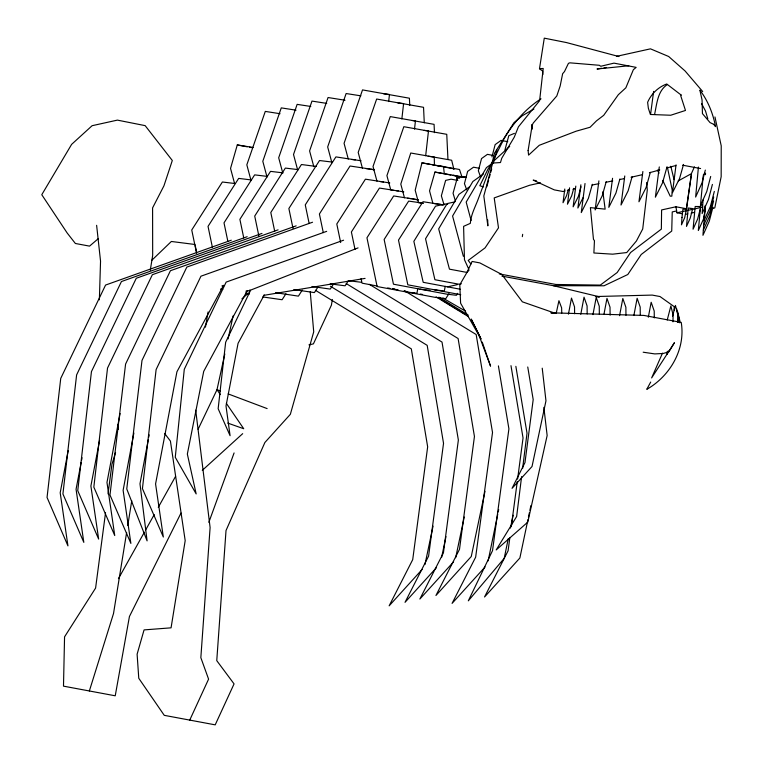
<?xml version="1.0" encoding="UTF-8"?>
<svg xmlns="http://www.w3.org/2000/svg" width="763" height="763" viewBox="0 0 763 763"><rect width="100%" height="100%" fill="white"/><g stroke="black" fill="none" stroke-linecap="round" stroke-linejoin="round"><path stroke-width="1.14" d="M674.149 310.169L674.177 306.631L660.005 296.54L652.241 295.09L595.827 296.53L599.022 297.122M672.966 321.814L673.109 314.9L670.868 305.944L667.234 319.993M677.515 322.472L677.687 314.404L675.446 305.448L672.556 316.12M678.679 322.1L678.784 317.494L676.543 308.538M679.766 322.854L679.814 320.546L677.573 311.59M99.371 299.83L100.544 261.127L96.624 225.314M703.057 199.982L702.141 213.564L708.465 199.515L712.404 184.417M705.069 205.819L704.077 220.536L710.391 206.487L714.33 191.389M388.663 101.565L389.464 94.488L383.636 93.773M401.853 118.942L403.598 103.596L397.771 102.891M414.509 129.119L415.444 120.869L412.173 120.478M425.678 155.719L428.491 130.902L424.228 130.387M698.431 167.068L695.637 197.064L701.95 183.015L705.327 170.082M703.238 175.595L700.444 205.6L706.757 191.542L710.696 176.453M705.002 208.003L702.952 235.3L709.266 221.241L712.919 207.231M704.335 215.424L705.165 208.375M703.944 220.574L704.63 214.699L703.448 219.134L698.326 230.521L700.701 205.266L702.561 204.856M705.05 211.17L705.327 208.824M521.606 476.617L516.637 516.513L496.198 549.932L527.805 522.102L547.147 435.53L543.857 407.356M522.626 468.406L527.014 433.203L515.855 366.335M105.542 512.736L95.594 588.082L64.559 636.847L63.491 686.147L115.232 695.799L129.433 616.504L181.012 513.041M108.031 493.899L111.913 464.467L115.566 452.44M509.818 537.858L508.101 550.781L484.543 596.981L519.87 558.001L527.948 519.603M511.372 526.108L517.285 481.453M517.6 479.107L523.046 437.972L510.981 365.668M650.572 114.326L653.624 91.417M564.782 189.024L563.027 202.729L566.594 195.586L568.321 189.472M569.57 187.832L567.462 204.217L571.668 195.814L573.766 188.356M575.807 186.105L573.137 206.821L578.335 196.453L581.053 186.763M580.872 184.808L577.877 208.032L583.123 197.56M585.03 183.521L581.272 212.581L588.397 198.351L592.355 184.274M598.898 180.879L595.14 209.949L602.265 195.719L606.223 181.642M612.555 178.284L608.807 207.355L615.922 193.125L619.88 179.047M624.773 175.967L621.015 205.037L628.14 190.807L632.098 176.72M642.875 171.522L638.955 201.775L646.08 187.545L650.334 172.381M659.289 166.935L655.379 197.188L662.494 182.958L667.062 166.706M676.047 164.856L672.451 192.743L679.575 178.513L683.534 164.427M686.223 209.796L691.412 174.231L686.547 208.757L675.913 206.773L661.607 209.939L661.349 229.119L630.591 252.505L617.162 272.534L600.29 285.104L555.893 284.475L499.288 273.907M522.331 236.654L522.674 234.327M618.965 56.567L566.442 42.556L544.277 38.15L539.489 68.727L543.208 68.46L539.622 100.659L518.43 126.82L514.272 137.149L501.749 158.246L500.471 162.548L492.717 163.053L493.814 159.209L503.675 139.419C513.013 123.32 525.297 108.956 541.005 98.808M150.282 270.178L152.676 255.386L152.59 207.889L163.94 185.829L172.304 160.488L145.151 125.637L117.388 120.115L92.113 125.704L71.636 144.35L41.774 194.718L67.182 233.011L75.375 243.483L89.548 246.125L98.408 238.561M126.629 532.488L113.515 613.538L89.357 690.973M127.774 525.44L131.761 500.776M332.334 299.468L331.409 305.152L313.412 343.875L308.958 344.857M205.466 327.136L208.08 311.953M249.692 290.064L249.053 293.564L245.61 293.145M417.79 288.605L416.941 293.25L405.954 291.914M445.211 286.306L444.352 290.98L434.271 289.759M568.435 314.156L571.487 298.095L574.529 306.869L574.615 313.736M580.777 314.337L584.038 297.16L587.09 305.934L587.176 313.936M592.946 314.614L596.218 297.436L599.26 306.211L599.346 314.213M603.915 314.47L606.976 298.409L610.019 307.193L610.114 315.195M654.625 114.202C656.924 103.749 657.525 90.988 667.387 84.512M619.566 315.691L622.827 298.514L625.879 307.289L625.965 315.3M633.872 315.481L637.143 298.304L640.186 307.079L640.281 315.081M648.321 317.217L651.173 302.272L654.215 311.046L654.292 317.904M133.878 432.974L123.12 490.313L130.883 543.409L109.977 494.996L125.59 364.065L170.426 270.712L296.149 225.858M148.318 439.545L139.982 483.809L147.097 540.881L126.763 488.959L141.994 360.441L186.821 267.088L312.544 222.233M148.756 437.209L149.195 434.881M68.193 450.723L60.191 492.774L67.945 545.879L47.048 497.457L60.735 378.4L105.571 285.057L231.294 240.202M81.174 462.397L76.062 489.264L83.816 542.369L62.919 493.947L76.615 374.891L121.441 281.547L247.164 236.692M81.622 460.06L82.07 457.724M99.572 440.423L90.892 485.993L98.646 539.088L77.75 490.666L91.446 371.619L136.272 278.266L261.995 233.411M120.096 413.508L106.973 482.435L114.736 535.531L93.839 487.118L107.526 368.062L152.352 274.709L278.085 229.854M556.246 313.145L558.926 300.708L561.625 307.861L561.749 313.078M488.139 560.891L497.743 514.252M498.22 511.925L498.697 509.589M508.301 538.544L504.2 558.354L468.31 600.834L492.516 550.667L508.911 428.863L498.401 365.887M510.466 528.063L513.117 515.244M424.972 564.525L433.05 526.127M441.577 557.524L445.983 536.58M455.673 557.734L464.247 517.009M484.982 491.343L471.267 556.513L435.94 595.483L459.507 549.293L474.443 436.484L458.105 338.524L369.359 284.322M528.435 517.276L529.417 512.612M529.904 510.285L530.886 505.631M224.808 353.937L216.997 389.702L198.084 429.283M228.089 338.944L233.135 315.863M462.12 177.369L459.488 169.491L421.977 162.853L415.186 190.225L418.553 202.805M491.954 156.882L495.139 144.627L501.024 140.421L507.776 141.68M692.718 208.585L690.219 218.132L686.49 226.43L688.226 208.022L692.718 208.585L691.011 208.566M700.186 209.32L697.668 218.962L693.062 229.205L695.198 206.487L700.3 206.544L700.749 207.174M713.701 197.007L710.048 211.017L703.734 225.075M713.596 201.003L709.657 216.091L703.343 230.149M492.764 162.719L483.818 195.977L487.862 225.858L487.7 219.944M504.934 149.996L508.797 135.69L514.424 133.372M668.207 350.913L667.291 354.261L666.862 352.029M486.775 186.821L488.625 180.125M489.236 177.893L490.161 174.546M490.771 172.314L491.696 168.966M493.232 163.387L496.923 149.996M466.155 177.226L462.779 176.596L457.333 177.798L453.06 193.249L455.416 201.098M253.144 147.459L237.283 144.951L230.54 168.423L234.451 183.015M465.611 177.436L434.939 172.076L429.54 190.855L432.907 203.425M208.843 522.331L234.088 452.936M662.475 353.164L651.631 377.933L674.425 342.701L668.893 351.848L663.152 353.479L654.807 353.908L643.171 352.21M694.425 166.887L691.354 173.687L678.24 180.907M189.739 720.1L208.585 679.137L200.841 657.668L210.102 527.548L195.7 410.16M480.919 338.906L460.614 303.216L459.793 284.79L466.927 272.467L472.097 261.461L479.86 262.911L501.825 274.461L522.369 301.824L555.187 313.269M223.607 285.267L176.93 371.772L155.576 483.923L163.33 537.028L142.433 488.606L156.119 369.55L200.955 276.196L326.678 231.351M247.326 290.569L203.721 371.362L187.345 454.061L196.167 493.928L175.261 457.285L184.284 369.292L226.163 282.091L343.598 240.202M264.284 294.947L238.075 343.302L226.01 405.983L230.083 435.702L218.151 408.71L225.657 342.234L250.674 290.093L358.057 247.889M650.715 382.044L646.757 389.349C669.943 376.197 685.746 349.311 681.225 322.387L643.924 315.424L550.867 312.82L553.032 313.221M118.437 578.65L144.417 532.154M145.571 530.085L154.231 514.586M158.275 507.347L175.585 476.35M492.421 162.223L487.939 169.195L479.822 185.752L483.542 186.906M285.953 293.736L282.119 299.735L262.682 296.931M302.243 290.14L298.409 296.139L275.548 292.687M317.58 287.603L314.394 292.601L293.812 289.578M333.46 284.094L330.265 289.091L311.962 286.497M348.29 280.813L345.095 285.81L330.217 283.855M448.968 293.65L445.783 298.629L434.796 297.293L377.113 286.526L366.955 237.798L393.689 195.948L418.515 199.868M457.714 293.335L456.455 295.3L446.374 294.079L393.46 284.198L384.142 239.487L408.663 201.098L423.341 203.177M466.927 272.467L469.131 269.988M422.13 569.456L389.149 605.832L412.716 559.632L427.661 446.822L411.314 348.863L315.52 290.35M436.426 567.672L405.029 602.322L428.596 556.122L443.532 443.313L427.185 345.353L330.379 286.23M453.613 561.797L419.86 599.041L443.427 552.851L458.363 440.041L442.015 342.082L346.221 283.569M485.058 566.985L452.087 603.371L475.654 557.171L492.516 432.487L476.169 334.528L404.571 290.798M151.618 260.46L171.36 241.47L195.023 244.494M493.28 161.432L509.684 146.439M202.271 470.38L242.682 433.661M241.919 298.848L248.175 293.364M492.221 163.473L486.441 167.602L466.183 202.09L471.114 220.517M483.437 173.964L472.841 181.537L452.583 216.034L463.37 256.32M469.541 186.801L458.935 194.374L438.677 228.871L449.464 269.158L466.803 272.401M533.928 109.014L522.378 115.68L514.043 122.585L494.586 153.01L492.526 161.117L478.487 198.313C475.53 206.515 470.981 214.308 470.332 223.359L463.599 226.344L464.467 259.744L468.663 268.957M642.522 174.632L631.058 177.264M649.418 172.743L659.747 169.92M666.643 168.032L675.827 165.514M616.638 56.328L650.477 48.842L668.655 56.491L685.079 70.969L702.694 91.56M454.872 201.88L447.232 203.568L425.544 238.752L434.9 279.716L459.173 284.256L461.357 283.769M540.509 182.843L529.503 185.285L494.205 197.913L498.497 227.851L485.068 247.88L468.196 260.441L470.933 264.017M565.125 190.988L562.875 191.484L554.291 189.882L533.184 180.135L536.37 180.726M567.376 190.492L569.627 189.987M573.003 189.243L575.245 188.747M703.372 174.422L705.67 173.916M676.638 210.95L672.241 211.923L671.726 231.055L641.225 254.489L627.796 274.518L604.019 285.791L553.413 285.715L501.901 276.101M675.913 206.773L676.962 212.782L702.837 207.059M685.546 214.384L687.797 213.888M691.173 213.135L694.549 212.391M712.547 208.413L714.797 207.917L721.169 176.692L721.226 145.838L714.96 116.958M447.48 286.84L457.295 284.666M592.117 185.018L598.993 183.645M605.86 182.281L612.737 180.907M619.604 179.543L624.191 178.628M221.919 285.972L224.265 285.534M245.886 291.199L250.55 290.312M263.454 295.405L365.076 278.39M601.635 68.26L596.99 69.013L628.798 65.761M603.953 67.888L606.28 67.506M428.157 156.253L434.261 156.997L434.424 165.218M437.933 165.838L443.532 166.515L444.238 173.478M351.781 159.467L355.281 159.896M453.136 175.328L456.493 175.738L457.457 180.278M332.115 162.061L319.516 160.526L288.872 208.509L292.992 228.299M365.916 168.575L369.416 169.004M297.961 169.605L285.362 168.079L254.718 216.063L258.838 235.853M380.241 181.565L383.512 181.966M283.13 172.886L270.531 171.36L239.887 219.343L243.769 237.961M393.985 190.416L390.78 190.025L386.917 175.624L403.827 126.715L446.756 134.317L447.948 159.295M396.121 190.674L398.267 190.931M267.25 176.396L254.651 174.87L224.007 222.853L227.889 241.47M407.528 198.189L411.6 198.685M251.275 179.934L238.676 178.399L208.032 226.382L212.4 247.336M433.994 203.559L438.363 204.093M419.65 202.939L422.921 203.339M234.985 183.53L222.386 182.004L191.742 229.987L196.587 253.268M419.917 289.139L429.998 290.36M348.577 280.727L361.176 282.253M394.643 289.101L392.335 288.824L398.162 289.911M360.88 95.833L346.125 93.534L327.67 146.944L331.876 162.662M345.029 100.239L328.061 97.53L309.597 150.94L313.812 166.658M682.637 165.199L700.587 168.547M326.726 103.386L311.972 101.088L293.517 154.498L297.723 170.216M310.789 106.458L297.141 104.369L278.686 157.779L282.596 172.371M296.025 110.177L281.27 107.879L262.806 161.289L267.021 177.006M280.04 113.706L265.286 111.408L246.831 164.818L251.037 180.535M493.051 155.414L487.423 154.355L481.539 158.561L478.353 170.817L480.661 177.111M479.145 168.251L473.518 167.192L467.633 171.398L464.448 183.654L466.756 189.949M421.977 162.853L429.96 164.341M432.239 164.77L442.492 166.687M444.772 167.107L453.899 168.814M676.962 212.782L682.332 213.783M434.939 172.076L450.895 175.051M453.174 175.48L458.878 176.539M461.157 176.968L463.437 177.398M457.333 177.798L459.584 178.218M361.052 160.774L335.911 156.901L305.267 204.885L309.149 223.511M457.838 180.44L451.086 179.181L445.63 180.383L441.357 195.833L444.056 204.799M374.042 169.672L350.045 166.01L319.401 213.993L323.283 232.62M370.58 169.148L374.08 169.796M237.283 144.951L247.26 146.811M249.472 147.23L251.685 147.641M316.321 166.477L301.442 164.522L270.798 212.505L274.68 231.132M389.769 182.948L365.42 179.171L336.798 223.988L340.66 242.548M403.799 191.856L379.449 188.06L351.39 232L355.024 249.444M447.662 204.417L445.354 203.988L435.539 206.153L413.851 241.337L423.198 282.31L460.194 289.215M412.735 198.895L417.247 199.734M443.446 204.875L423.017 201.718L398.496 240.107L407.814 284.818L460.728 294.699M439.45 204.226L442.95 204.875M377.189 286.001L362.053 283.168L361.08 278.524M387.671 287.956L390.007 288.385M403.98 290.999L406.307 291.437M412.134 292.525L414.462 292.954M420.289 294.041L422.616 294.48M220.488 289.053L222.767 289.482M245.572 293.736L248.996 294.375M553.413 285.715L599.556 296.845M227.746 423.093L243.712 428.72L226.353 403.36M220.335 390.961L216.997 389.702L220.335 394.585M228.137 393.899L267.126 408.587M442.988 298.133L465.564 311.151M438.878 297.198L468.224 315.119M441.138 299.487L459.288 310.579M461.31 311.809L464.333 313.66M436.112 296.902L468.377 316.607M539.489 68.727L542.665 71.093L542.855 74.545M164.76 433.642L170.416 441.052L185.19 540.624L171.065 627.835L144.064 629.904L137.111 654.196L138.771 678.278L164.264 715.341L215.204 724.85L234.06 683.896L216.759 660.644L226.02 530.523L264.875 442.511L290.35 414.309L313.717 331.848L310.236 291.752M701.645 103.739L705.508 110.997L707.826 118.856M657.41 170.092L659.013 173.201M662.751 180.45L670.21 196.186L671.85 196.148L672.213 190.063L667.549 167.994M481.005 338.915L471.2 319.048L480.471 337.837M478.067 332.849L490.561 366.173L482.254 342.11M404.466 197.817L400.794 184.102L410.761 153.01L451.658 160.24L453.918 169.405M376.97 181.174L373.031 166.487L390.274 116.596L434.071 124.35L434.471 132.657M362.406 168.156L358.2 152.428L376.655 99.028L423.541 107.316L424.276 122.795M348.271 159.038L344.065 143.32L362.52 89.91L409.407 98.208L409.75 105.351M704.735 172.495L705.26 174.708M670.801 166.267L674.063 179.639M195.252 245.657L196.415 251.475M527.748 366.993L533.194 399.593L524.973 462.578L512.059 488.33L532.03 466.508L545.965 400.823L542.226 368.176M602.865 191.78L605.145 209.148L590.4 207.631L593.461 239.305L594.453 240.679L593.881 252.992L612.651 254.174L626.738 252.553L636.437 240.965L642.723 228.967L647.282 189.997L646.7 182.462M531.773 124.588L532.259 129.109M118.046 424.743L118.179 429.502M528.11 150.54L528.578 155.127L539.26 145.294L576.141 131.198L590.066 127.259L596.475 120.85L603.705 115.318L618.316 94.726L625.851 87.821L633.357 69.71L636.161 67.382L614.005 63.138L600.758 66.267L599.337 65.284L569.827 62.833L568.435 63.358L564.486 71.56L562.636 73.715L560.185 85.933L556.809 95.947L533.251 123.034L532.212 125.037L528.11 150.54M681.979 217.445L681.483 224.837L684.649 217.789L686.462 209.234L682.952 209.186L681.979 217.445M681.13 95.022L680.806 95.985L685.479 110.454L670.715 115.242L650.391 114.479L648.35 108.212L647.625 102.29C651.306 93.83 658.097 87.211 666.728 83.978L681.13 95.022M713.663 124.321L710.038 122.585L702.446 113.62L702.055 99.953L699.89 90.168C707.921 100.592 713.1 113.716 715.532 126.629L713.663 124.321"/></g></svg>
